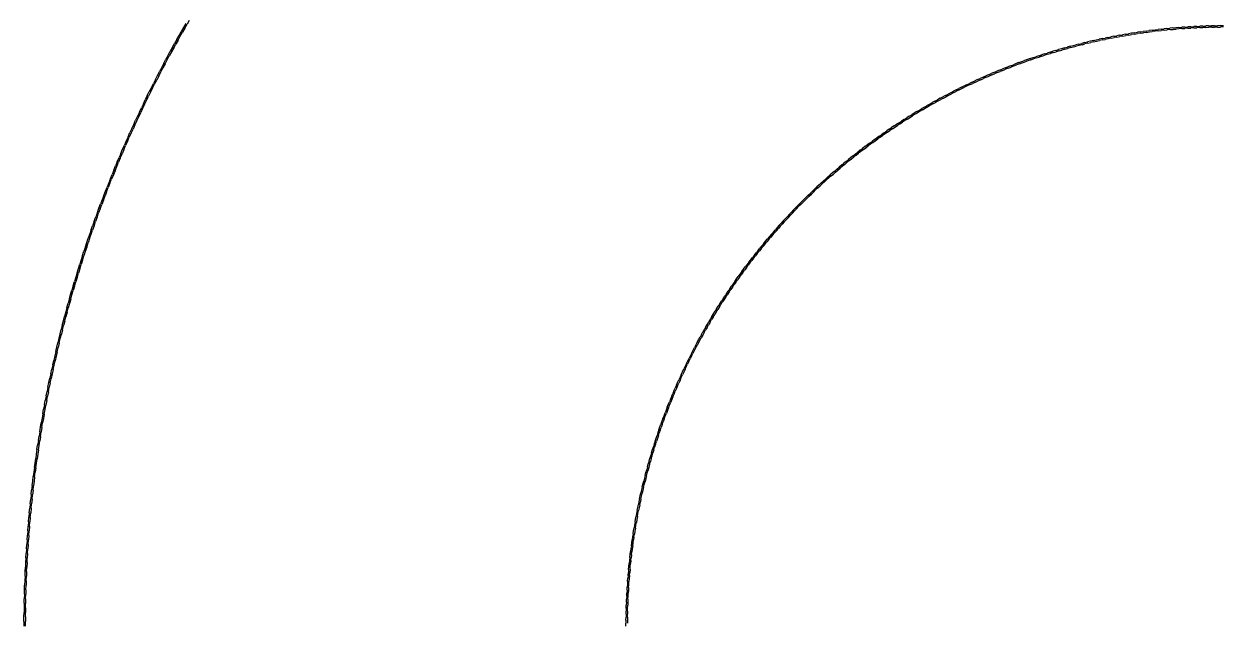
# Model space of a CAD drawing. Header units: metres. Extents: x 0.1 to 41.9, y 0.9 to 39.
# Drawn here: x 2.025 to 2.723, y 8.046 to 8.395 of the extents above; entities that cross this region are included whole.
import ezdxf

# ---------------------------------------------------------------- set-up
doc = ezdxf.new("R2010")
doc.units = ezdxf.units.M
doc.layers.add('BSA_MATERIAL_SECTION', color=7, linetype='Continuous')

msp = doc.modelspace()

# ---------------------------------------------------------------- linework, layer by layer
at = {"layer": 'BSA_MATERIAL_SECTION'}
for p, q in [((2.11801, 8.39278), (2.1167, 8.39048)), ((2.1187, 8.39238), (2.1174, 8.39008)), ((2.11934, 8.39507), (2.11801, 8.39278)), ((2.1187, 8.39238), (2.12003, 8.39467)), ((2.12135, 8.39695), (2.12003, 8.39467)), ((2.6876, 8.39182), (2.68933, 8.392)), ((2.69106, 8.39218), (2.68933, 8.392)), ((2.69106, 8.39218), (2.69279, 8.39234)), ((2.69453, 8.39251), (2.69279, 8.39234)), ((2.69453, 8.39251), (2.69626, 8.39265)), ((2.6946, 8.39171), (2.69633, 8.39186)), ((2.69799, 8.3928), (2.69626, 8.39265)), ((2.69806, 8.392), (2.69633, 8.39186)), ((2.69799, 8.3928), (2.69973, 8.39293)), ((2.69979, 8.39213), (2.69806, 8.392)), ((2.70146, 8.39306), (2.69973, 8.39293)), ((2.69979, 8.39213), (2.70152, 8.39226)), ((2.70146, 8.39306), (2.7032, 8.39317)), ((2.70325, 8.39237), (2.70152, 8.39226)), ((2.70493, 8.39328), (2.7032, 8.39317)), ((2.70325, 8.39237), (2.70498, 8.39249)), ((2.70493, 8.39328), (2.70667, 8.39338)), ((2.70672, 8.39258), (2.70498, 8.39249)), ((2.70841, 8.39347), (2.70667, 8.39338)), ((2.70672, 8.39258), (2.70845, 8.39268)), ((2.70841, 8.39347), (2.71015, 8.39355)), ((2.71018, 8.39275), (2.70845, 8.39268)), ((2.71189, 8.39363), (2.71015, 8.39355)), ((2.71018, 8.39275), (2.71192, 8.39283)), ((2.71189, 8.39363), (2.71362, 8.39369)), ((2.71365, 8.39289), (2.71192, 8.39283)), ((2.71536, 8.39375), (2.71362, 8.39369)), ((2.71365, 8.39289), (2.71539, 8.39295)), ((2.71536, 8.39375), (2.7171, 8.39379)), ((2.71712, 8.39299), (2.71539, 8.39295)), ((2.71884, 8.39384), (2.7171, 8.39379)), ((2.71712, 8.39299), (2.71886, 8.39304)), ((2.71884, 8.39384), (2.72058, 8.39386)), ((2.72059, 8.39306), (2.71886, 8.39304)), ((2.72232, 8.39389), (2.72058, 8.39386)), ((2.72059, 8.39306), (2.72233, 8.39309)), ((2.72232, 8.39389), (2.72406, 8.3939)), ((2.72406, 8.3931), (2.72233, 8.39309)), ((2.1141, 8.38587), (2.11281, 8.38356)), ((2.1148, 8.38548), (2.11351, 8.38317)), ((2.1141, 8.38587), (2.11539, 8.38818)), ((2.1148, 8.38548), (2.11609, 8.38778)), ((2.11539, 8.38818), (2.1167, 8.39048)), ((2.11609, 8.38778), (2.1174, 8.39008)), ((2.64816, 8.38518), (2.64646, 8.3848)), ((2.64816, 8.38518), (2.64986, 8.38557)), ((2.64986, 8.38557), (2.65156, 8.38594)), ((2.65003, 8.38479), (2.65173, 8.38516)), ((2.65326, 8.38631), (2.65156, 8.38594)), ((2.65342, 8.38552), (2.65173, 8.38516)), ((2.65326, 8.38631), (2.65496, 8.38666)), ((2.65342, 8.38552), (2.65512, 8.38587)), ((2.65667, 8.38701), (2.65496, 8.38666)), ((2.65682, 8.38623), (2.65512, 8.38587)), ((2.65667, 8.38701), (2.65837, 8.38735)), ((2.65853, 8.38656), (2.65682, 8.38623)), ((2.66008, 8.38768), (2.65837, 8.38735)), ((2.65853, 8.38656), (2.66023, 8.3869)), ((2.66008, 8.38768), (2.66179, 8.388)), ((2.66194, 8.38721), (2.66023, 8.3869)), ((2.6635, 8.38832), (2.66179, 8.388)), ((2.66194, 8.38721), (2.66364, 8.38753)), ((2.6635, 8.38832), (2.66521, 8.38862)), ((2.66535, 8.38783), (2.66364, 8.38753)), ((2.66693, 8.38892), (2.66521, 8.38862)), ((2.66535, 8.38783), (2.66706, 8.38813)), ((2.66693, 8.38892), (2.66864, 8.3892)), ((2.66877, 8.38841), (2.66706, 8.38813)), ((2.67036, 8.38949), (2.66864, 8.3892)), ((2.66877, 8.38841), (2.67049, 8.3887)), ((2.67208, 8.38975), (2.67036, 8.38949)), ((2.6722, 8.38896), (2.67049, 8.3887)), ((2.67208, 8.38975), (2.6738, 8.39002)), ((2.6722, 8.38896), (2.67392, 8.38923)), ((2.67552, 8.39027), (2.6738, 8.39002)), ((2.67564, 8.38948), (2.67392, 8.38923)), ((2.67552, 8.39027), (2.67724, 8.39052)), ((2.67564, 8.38948), (2.67735, 8.38973)), ((2.67897, 8.39075), (2.67724, 8.39052)), ((2.67907, 8.38996), (2.67735, 8.38973)), ((2.67897, 8.39075), (2.68069, 8.39099)), ((2.67907, 8.38996), (2.68079, 8.39019)), ((2.68242, 8.3912), (2.68069, 8.39099)), ((2.68079, 8.39019), (2.68252, 8.39041)), ((2.68242, 8.3912), (2.68414, 8.39142)), ((2.68424, 8.39062), (2.68252, 8.39041)), ((2.68414, 8.39142), (2.68587, 8.39162)), ((2.68596, 8.39082), (2.68424, 8.39062)), ((2.6876, 8.39182), (2.68587, 8.39162)), ((2.68596, 8.39082), (2.68769, 8.39102)), ((2.68941, 8.3912), (2.68769, 8.39102)), ((2.68941, 8.3912), (2.69114, 8.39138)), ((2.69287, 8.39155), (2.69114, 8.39138)), ((2.69287, 8.39155), (2.6946, 8.39171)), ((2.10901, 8.37659), (2.11026, 8.37892)), ((2.11096, 8.37854), (2.10971, 8.37621)), ((2.11154, 8.38124), (2.11026, 8.37892)), ((2.11224, 8.38085), (2.11096, 8.37854)), ((2.11154, 8.38124), (2.11281, 8.38356)), ((2.11224, 8.38085), (2.11351, 8.38317)), ((2.61963, 8.37742), (2.62129, 8.37793)), ((2.62295, 8.37845), (2.62129, 8.37793)), ((2.62295, 8.37845), (2.62462, 8.37896)), ((2.62485, 8.37819), (2.62319, 8.37769)), ((2.62628, 8.37946), (2.62462, 8.37896)), ((2.62485, 8.37819), (2.62651, 8.37869)), ((2.62628, 8.37946), (2.62795, 8.37995)), ((2.62818, 8.37918), (2.62651, 8.37869)), ((2.62962, 8.38043), (2.62795, 8.37995)), ((2.62818, 8.37918), (2.62984, 8.37966)), ((2.6313, 8.3809), (2.62962, 8.38043)), ((2.63152, 8.38013), (2.62984, 8.37966)), ((2.6313, 8.3809), (2.63297, 8.38137)), ((2.63152, 8.38013), (2.63319, 8.3806)), ((2.63465, 8.38183), (2.63297, 8.38137)), ((2.63486, 8.38105), (2.63319, 8.3806)), ((2.63465, 8.38183), (2.63633, 8.38228)), ((2.63486, 8.38105), (2.63654, 8.38151)), ((2.63633, 8.38228), (2.63802, 8.38272)), ((2.63654, 8.38151), (2.63822, 8.38194)), ((2.6397, 8.38315), (2.63802, 8.38272)), ((2.6399, 8.38238), (2.63822, 8.38194)), ((2.6397, 8.38315), (2.64139, 8.38357)), ((2.64158, 8.38279), (2.6399, 8.38238)), ((2.64308, 8.38399), (2.64139, 8.38357)), ((2.64158, 8.38279), (2.64327, 8.38321)), ((2.64308, 8.38399), (2.64477, 8.38439)), ((2.64496, 8.38362), (2.64327, 8.38321)), ((2.64646, 8.3848), (2.64477, 8.38439)), ((2.64496, 8.38362), (2.64665, 8.38402)), ((2.64834, 8.3844), (2.64665, 8.38402)), ((2.64834, 8.3844), (2.65003, 8.38479)), ((2.10651, 8.37192), (2.10527, 8.36958)), ((2.10722, 8.37155), (2.10598, 8.36921)), ((2.10651, 8.37192), (2.10775, 8.37426)), ((2.10722, 8.37155), (2.10846, 8.37388)), ((2.10901, 8.37659), (2.10775, 8.37426)), ((2.10846, 8.37388), (2.10971, 8.37621)), ((2.59994, 8.37049), (2.60156, 8.37111)), ((2.60319, 8.37173), (2.60156, 8.37111)), ((2.60185, 8.37036), (2.60347, 8.37098)), ((2.60482, 8.37233), (2.60319, 8.37173)), ((2.6051, 8.37158), (2.60347, 8.37098)), ((2.60482, 8.37233), (2.60646, 8.37293)), ((2.6051, 8.37158), (2.60673, 8.37218)), ((2.60646, 8.37293), (2.60809, 8.37352)), ((2.60673, 8.37218), (2.60836, 8.37276)), ((2.60973, 8.3741), (2.60809, 8.37352)), ((2.61, 8.37335), (2.60836, 8.37276)), ((2.61138, 8.37467), (2.60973, 8.3741)), ((2.61164, 8.37391), (2.61, 8.37335)), ((2.61138, 8.37467), (2.61302, 8.37524)), ((2.61164, 8.37391), (2.61328, 8.37448)), ((2.61302, 8.37524), (2.61467, 8.37579)), ((2.61493, 8.37503), (2.61328, 8.37448)), ((2.61632, 8.37634), (2.61467, 8.37579)), ((2.61493, 8.37503), (2.61657, 8.37558)), ((2.61632, 8.37634), (2.61798, 8.37688)), ((2.61822, 8.37612), (2.61657, 8.37558)), ((2.61963, 8.37742), (2.61798, 8.37688)), ((2.61822, 8.37612), (2.61987, 8.37665)), ((2.62153, 8.37717), (2.61987, 8.37665)), ((2.62153, 8.37717), (2.62319, 8.37769)), ((2.10163, 8.36253), (2.10283, 8.36489)), ((2.10354, 8.36452), (2.10234, 8.36217)), ((2.10283, 8.36489), (2.10405, 8.36724)), ((2.10354, 8.36452), (2.10476, 8.36687)), ((2.10527, 8.36958), (2.10405, 8.36724)), ((2.10598, 8.36921), (2.10476, 8.36687)), ((2.58387, 8.36384), (2.58546, 8.36453)), ((2.58705, 8.36523), (2.58546, 8.36453)), ((2.58578, 8.3638), (2.58737, 8.3645)), ((2.58705, 8.36523), (2.58865, 8.36591)), ((2.58897, 8.36518), (2.58737, 8.3645)), ((2.59026, 8.36659), (2.58865, 8.36591)), ((2.58897, 8.36518), (2.59056, 8.36586)), ((2.59026, 8.36659), (2.59186, 8.36726)), ((2.59217, 8.36652), (2.59056, 8.36586)), ((2.59347, 8.36793), (2.59186, 8.36726)), ((2.59217, 8.36652), (2.59377, 8.36719)), ((2.59347, 8.36793), (2.59508, 8.36858)), ((2.59538, 8.36783), (2.59377, 8.36719)), ((2.5967, 8.36923), (2.59508, 8.36858)), ((2.59538, 8.36783), (2.59699, 8.36848)), ((2.5967, 8.36923), (2.59832, 8.36986)), ((2.59861, 8.36911), (2.59699, 8.36848)), ((2.59994, 8.37049), (2.59832, 8.36986)), ((2.59861, 8.36911), (2.60023, 8.36975)), ((2.60185, 8.37036), (2.60023, 8.36975)), ((2.09924, 8.35781), (2.09805, 8.35544)), ((2.09995, 8.35745), (2.09877, 8.35509)), ((2.09924, 8.35781), (2.10042, 8.36018)), ((2.09995, 8.35745), (2.10114, 8.35981)), ((2.10163, 8.36253), (2.10042, 8.36018)), ((2.10114, 8.35981), (2.10234, 8.36217)), ((2.56814, 8.35639), (2.5697, 8.35716)), ((2.57126, 8.35794), (2.5697, 8.35716)), ((2.57006, 8.35645), (2.57161, 8.35722)), ((2.57126, 8.35794), (2.57282, 8.3587)), ((2.57161, 8.35722), (2.57317, 8.35798)), ((2.57439, 8.35946), (2.57282, 8.3587)), ((2.57473, 8.35874), (2.57317, 8.35798)), ((2.57439, 8.35946), (2.57596, 8.36021)), ((2.5763, 8.35948), (2.57473, 8.35874)), ((2.57753, 8.36095), (2.57596, 8.36021)), ((2.5763, 8.35948), (2.57787, 8.36023)), ((2.57753, 8.36095), (2.57911, 8.36168)), ((2.57945, 8.36095), (2.57787, 8.36023)), ((2.58069, 8.36241), (2.57911, 8.36168)), ((2.57945, 8.36095), (2.58102, 8.36168)), ((2.58069, 8.36241), (2.58228, 8.36312)), ((2.58261, 8.36239), (2.58102, 8.36168)), ((2.58387, 8.36384), (2.58228, 8.36312)), ((2.58261, 8.36239), (2.58419, 8.3631)), ((2.58578, 8.3638), (2.58419, 8.3631)), ((2.09457, 8.34831), (2.09572, 8.35069)), ((2.09529, 8.34796), (2.09644, 8.35034)), ((2.09689, 8.35307), (2.09572, 8.35069)), ((2.09644, 8.35034), (2.0976, 8.35272)), ((2.09689, 8.35307), (2.09805, 8.35544)), ((2.09877, 8.35509), (2.0976, 8.35272)), ((2.55585, 8.34987), (2.55737, 8.35071)), ((2.55776, 8.35001), (2.55623, 8.34917)), ((2.5589, 8.35155), (2.55737, 8.35071)), ((2.55776, 8.35001), (2.55928, 8.35084)), ((2.5589, 8.35155), (2.56043, 8.35237)), ((2.56081, 8.35166), (2.55928, 8.35084)), ((2.56196, 8.35319), (2.56043, 8.35237)), ((2.56081, 8.35166), (2.56234, 8.35248)), ((2.56196, 8.35319), (2.5635, 8.354)), ((2.56388, 8.35329), (2.56234, 8.35248)), ((2.56505, 8.35481), (2.5635, 8.354)), ((2.56388, 8.35329), (2.56541, 8.35409)), ((2.56505, 8.35481), (2.5666, 8.3556)), ((2.56696, 8.35488), (2.56541, 8.35409)), ((2.56814, 8.35639), (2.5666, 8.3556)), ((2.56696, 8.35488), (2.56851, 8.35567)), ((2.57006, 8.35645), (2.56851, 8.35567)), ((2.09229, 8.34353), (2.09116, 8.34114)), ((2.09188, 8.3408), (2.09301, 8.34319)), ((2.09229, 8.34353), (2.09342, 8.34593)), ((2.09414, 8.34558), (2.09301, 8.34319)), ((2.09457, 8.34831), (2.09342, 8.34593)), ((2.09529, 8.34796), (2.09414, 8.34558)), ((2.54531, 8.34377), (2.54382, 8.34287)), ((2.54423, 8.34219), (2.54572, 8.34309)), ((2.54531, 8.34377), (2.5468, 8.34467)), ((2.54721, 8.34398), (2.54572, 8.34309)), ((2.5468, 8.34467), (2.5483, 8.34555)), ((2.5487, 8.34486), (2.54721, 8.34398)), ((2.5498, 8.34643), (2.5483, 8.34555)), ((2.5487, 8.34486), (2.5502, 8.34574)), ((2.5498, 8.34643), (2.5513, 8.3473)), ((2.5502, 8.34574), (2.5517, 8.34661)), ((2.55281, 8.34817), (2.5513, 8.3473)), ((2.55321, 8.34747), (2.5517, 8.34661)), ((2.55281, 8.34817), (2.55433, 8.34902)), ((2.55472, 8.34832), (2.55321, 8.34747)), ((2.55585, 8.34987), (2.55433, 8.34902)), ((2.55472, 8.34832), (2.55623, 8.34917)), ((2.08784, 8.33393), (2.08893, 8.33634)), ((2.08966, 8.33601), (2.08856, 8.3336)), ((2.08893, 8.33634), (2.09004, 8.33874)), ((2.09077, 8.33841), (2.08966, 8.33601)), ((2.09116, 8.34114), (2.09004, 8.33874)), ((2.09077, 8.33841), (2.09188, 8.3408)), ((2.53207, 8.3354), (2.53353, 8.33636)), ((2.53498, 8.33731), (2.53353, 8.33636)), ((2.53542, 8.33664), (2.53397, 8.33569)), ((2.53498, 8.33731), (2.53645, 8.33826)), ((2.53542, 8.33664), (2.53688, 8.33758)), ((2.53791, 8.3392), (2.53645, 8.33826)), ((2.53834, 8.33852), (2.53688, 8.33758)), ((2.53791, 8.3392), (2.53938, 8.34012)), ((2.53981, 8.33945), (2.53834, 8.33852)), ((2.54085, 8.34105), (2.53938, 8.34012)), ((2.53981, 8.33945), (2.54128, 8.34037)), ((2.54085, 8.34105), (2.54233, 8.34196)), ((2.54128, 8.34037), (2.54275, 8.34128)), ((2.54382, 8.34287), (2.54233, 8.34196)), ((2.54423, 8.34219), (2.54275, 8.34128)), ((2.08566, 8.32911), (2.08459, 8.32669)), ((2.08566, 8.32911), (2.08674, 8.33152)), ((2.08747, 8.3312), (2.08639, 8.32878)), ((2.08784, 8.33393), (2.08674, 8.33152)), ((2.08747, 8.3312), (2.08856, 8.3336)), ((2.52347, 8.3295), (2.52205, 8.32848)), ((2.52347, 8.3295), (2.52489, 8.3305)), ((2.52393, 8.32884), (2.52535, 8.32984)), ((2.52632, 8.33149), (2.52489, 8.3305)), ((2.52677, 8.33084), (2.52535, 8.32984)), ((2.52632, 8.33149), (2.52775, 8.33248)), ((2.5282, 8.33182), (2.52677, 8.33084)), ((2.52919, 8.33346), (2.52775, 8.33248)), ((2.5282, 8.33182), (2.52964, 8.3328)), ((2.52919, 8.33346), (2.53063, 8.33443)), ((2.53108, 8.33377), (2.52964, 8.3328)), ((2.53207, 8.3354), (2.53063, 8.33443)), ((2.53108, 8.33377), (2.53252, 8.33474)), ((2.53252, 8.33474), (2.53397, 8.33569)), ((2.08247, 8.32184), (2.08353, 8.32426)), ((2.0832, 8.32152), (2.08426, 8.32394)), ((2.08459, 8.32669), (2.08353, 8.32426)), ((2.08532, 8.32637), (2.08426, 8.32394)), ((2.08532, 8.32637), (2.08639, 8.32878)), ((2.51227, 8.32123), (2.51366, 8.32228)), ((2.51504, 8.32334), (2.51366, 8.32228)), ((2.51414, 8.32164), (2.51552, 8.3227)), ((2.51504, 8.32334), (2.51644, 8.32438)), ((2.51552, 8.3227), (2.51691, 8.32374)), ((2.51783, 8.32542), (2.51644, 8.32438)), ((2.51831, 8.32477), (2.51691, 8.32374)), ((2.51783, 8.32542), (2.51923, 8.32644)), ((2.51971, 8.3258), (2.51831, 8.32477)), ((2.52064, 8.32747), (2.51923, 8.32644)), ((2.51971, 8.3258), (2.52111, 8.32682)), ((2.52064, 8.32747), (2.52205, 8.32848)), ((2.52111, 8.32682), (2.52252, 8.32783)), ((2.52393, 8.32884), (2.52252, 8.32783)), ((2.07937, 8.31453), (2.08039, 8.31697)), ((2.08113, 8.31666), (2.08011, 8.31422)), ((2.08143, 8.31941), (2.08039, 8.31697)), ((2.08113, 8.31666), (2.08216, 8.31909)), ((2.08143, 8.31941), (2.08247, 8.32184)), ((2.0832, 8.32152), (2.08216, 8.31909)), ((2.5041, 8.31474), (2.50545, 8.31583)), ((2.50595, 8.31521), (2.50461, 8.31412)), ((2.5068, 8.31693), (2.50545, 8.31583)), ((2.50595, 8.31521), (2.5073, 8.3163)), ((2.50816, 8.31801), (2.5068, 8.31693)), ((2.5073, 8.3163), (2.50866, 8.31738)), ((2.50816, 8.31801), (2.50953, 8.31909)), ((2.51002, 8.31846), (2.50866, 8.31738)), ((2.50953, 8.31909), (2.5109, 8.32016)), ((2.51002, 8.31846), (2.51139, 8.31953)), ((2.51227, 8.32123), (2.5109, 8.32016)), ((2.51276, 8.32059), (2.51139, 8.31953)), ((2.51414, 8.32164), (2.51276, 8.32059)), ((2.07734, 8.30964), (2.07634, 8.30719)), ((2.07808, 8.30934), (2.07708, 8.30689)), ((2.07734, 8.30964), (2.07835, 8.31209)), ((2.07808, 8.30934), (2.07908, 8.31178)), ((2.07937, 8.31453), (2.07835, 8.31209)), ((2.07908, 8.31178), (2.08011, 8.31422)), ((2.49744, 8.30914), (2.49612, 8.308)), ((2.49796, 8.30853), (2.49665, 8.3074)), ((2.49744, 8.30914), (2.49876, 8.31027)), ((2.49796, 8.30853), (2.49928, 8.30967)), ((2.49876, 8.31027), (2.50009, 8.3114)), ((2.49928, 8.30967), (2.5006, 8.31078)), ((2.50142, 8.31252), (2.50009, 8.3114)), ((2.50193, 8.3119), (2.5006, 8.31078)), ((2.50142, 8.31252), (2.50276, 8.31363)), ((2.50327, 8.31301), (2.50193, 8.3119)), ((2.5041, 8.31474), (2.50276, 8.31363)), ((2.50327, 8.31301), (2.50461, 8.31412)), ((2.07437, 8.30228), (2.0734, 8.29982)), ((2.07511, 8.30199), (2.07415, 8.29953)), ((2.07535, 8.30474), (2.07437, 8.30228)), ((2.07511, 8.30199), (2.0761, 8.30444)), ((2.07535, 8.30474), (2.07634, 8.30719)), ((2.07708, 8.30689), (2.0761, 8.30444)), ((2.48963, 8.30221), (2.48835, 8.30104)), ((2.48889, 8.30045), (2.49017, 8.30162)), ((2.48963, 8.30221), (2.49092, 8.30339)), ((2.49145, 8.30279), (2.49017, 8.30162)), ((2.49092, 8.30339), (2.49221, 8.30455)), ((2.49145, 8.30279), (2.49275, 8.30395)), ((2.49351, 8.30571), (2.49221, 8.30455)), ((2.49404, 8.30511), (2.49275, 8.30395)), ((2.49351, 8.30571), (2.49481, 8.30686)), ((2.49534, 8.30625), (2.49404, 8.30511)), ((2.49612, 8.308), (2.49481, 8.30686)), ((2.49534, 8.30625), (2.49665, 8.3074)), ((2.07149, 8.29488), (2.07054, 8.29241)), ((2.07129, 8.29213), (2.07224, 8.2946)), ((2.07149, 8.29488), (2.07244, 8.29735)), ((2.07318, 8.29707), (2.07224, 8.2946)), ((2.07244, 8.29735), (2.0734, 8.29982)), ((2.07318, 8.29707), (2.07415, 8.29953)), ((2.48203, 8.29505), (2.48079, 8.29384)), ((2.48259, 8.29448), (2.48135, 8.29327)), ((2.48203, 8.29505), (2.48328, 8.29627)), ((2.48259, 8.29448), (2.48384, 8.29569)), ((2.48328, 8.29627), (2.48454, 8.29746)), ((2.48509, 8.29689), (2.48384, 8.29569)), ((2.4858, 8.29866), (2.48454, 8.29746)), ((2.48509, 8.29689), (2.48635, 8.29808)), ((2.4858, 8.29866), (2.48708, 8.29985)), ((2.48762, 8.29927), (2.48635, 8.29808)), ((2.48835, 8.30104), (2.48708, 8.29985)), ((2.48762, 8.29927), (2.48889, 8.30045)), ((2.06777, 8.28497), (2.06868, 8.28746)), ((2.06943, 8.28718), (2.06852, 8.2847)), ((2.06868, 8.28746), (2.06961, 8.28994)), ((2.06943, 8.28718), (2.07036, 8.28965)), ((2.07054, 8.29241), (2.06961, 8.28994)), ((2.07129, 8.29213), (2.07036, 8.28965)), ((2.47344, 8.28642), (2.47465, 8.28767)), ((2.47586, 8.28892), (2.47465, 8.28767)), ((2.47523, 8.28712), (2.47644, 8.28836)), ((2.47709, 8.29016), (2.47586, 8.28892)), ((2.47766, 8.28959), (2.47644, 8.28836)), ((2.47709, 8.29016), (2.47831, 8.29139)), ((2.47766, 8.28959), (2.47888, 8.29083)), ((2.47831, 8.29139), (2.47955, 8.29262)), ((2.48011, 8.29205), (2.47888, 8.29083)), ((2.48079, 8.29384), (2.47955, 8.29262)), ((2.48011, 8.29205), (2.48135, 8.29327)), ((2.06597, 8.28), (2.06686, 8.28249)), ((2.06761, 8.28222), (2.06672, 8.27973)), ((2.06777, 8.28497), (2.06686, 8.28249)), ((2.06761, 8.28222), (2.06852, 8.2847)), ((2.4675, 8.28007), (2.46867, 8.28136)), ((2.46809, 8.27953), (2.46926, 8.28082)), ((2.46867, 8.28136), (2.46986, 8.28263)), ((2.47044, 8.28209), (2.46926, 8.28082)), ((2.47104, 8.2839), (2.46986, 8.28263)), ((2.47044, 8.28209), (2.47162, 8.28335)), ((2.47104, 8.2839), (2.47224, 8.28516)), ((2.47282, 8.28461), (2.47162, 8.28335)), ((2.47344, 8.28642), (2.47224, 8.28516)), ((2.47282, 8.28461), (2.47402, 8.28587)), ((2.47523, 8.28712), (2.47402, 8.28587)), ((2.06421, 8.27501), (2.06333, 8.27251)), ((2.06409, 8.27225), (2.06496, 8.27474)), ((2.06421, 8.27501), (2.06508, 8.27751)), ((2.06583, 8.27724), (2.06496, 8.27474)), ((2.06597, 8.28), (2.06508, 8.27751)), ((2.06583, 8.27724), (2.06672, 8.27973)), ((2.46057, 8.27227), (2.4617, 8.27359)), ((2.4617, 8.27359), (2.46285, 8.27489)), ((2.46345, 8.27436), (2.46231, 8.27306)), ((2.464, 8.2762), (2.46285, 8.27489)), ((2.46345, 8.27436), (2.4646, 8.27567)), ((2.46516, 8.2775), (2.464, 8.2762)), ((2.46576, 8.27696), (2.4646, 8.27567)), ((2.46516, 8.2775), (2.46632, 8.27879)), ((2.46576, 8.27696), (2.46691, 8.27825)), ((2.4675, 8.28007), (2.46632, 8.27879)), ((2.46809, 8.27953), (2.46691, 8.27825)), ((2.06079, 8.26499), (2.06163, 8.2675)), ((2.06155, 8.26474), (2.06238, 8.26724)), ((2.06163, 8.2675), (2.06248, 8.27)), ((2.06324, 8.26975), (2.06238, 8.26724)), ((2.06333, 8.27251), (2.06248, 8.27)), ((2.06324, 8.26975), (2.06409, 8.27225)), ((2.45608, 8.26695), (2.45497, 8.26561)), ((2.4567, 8.26644), (2.45559, 8.2651)), ((2.45608, 8.26695), (2.45719, 8.26829)), ((2.4567, 8.26644), (2.4578, 8.26778)), ((2.45719, 8.26829), (2.45831, 8.26962)), ((2.45892, 8.2691), (2.4578, 8.26778)), ((2.45943, 8.27095), (2.45831, 8.26962)), ((2.45892, 8.2691), (2.46004, 8.27043)), ((2.46057, 8.27227), (2.45943, 8.27095)), ((2.46117, 8.27174), (2.46004, 8.27043)), ((2.46117, 8.27174), (2.46231, 8.27306)), ((2.05914, 8.25996), (2.05833, 8.25744)), ((2.05909, 8.2572), (2.0599, 8.25971)), ((2.05914, 8.25996), (2.05996, 8.26248)), ((2.06072, 8.26223), (2.0599, 8.25971)), ((2.06079, 8.26499), (2.05996, 8.26248)), ((2.06155, 8.26474), (2.06072, 8.26223)), ((2.45062, 8.26018), (2.44955, 8.25881)), ((2.45018, 8.25831), (2.45125, 8.25968)), ((2.45062, 8.26018), (2.4517, 8.26154)), ((2.45232, 8.26104), (2.45125, 8.25968)), ((2.45278, 8.2629), (2.4517, 8.26154)), ((2.45232, 8.26104), (2.4534, 8.2624)), ((2.45278, 8.2629), (2.45388, 8.26426)), ((2.4545, 8.26375), (2.4534, 8.2624)), ((2.45497, 8.26561), (2.45388, 8.26426)), ((2.4545, 8.26375), (2.45559, 8.2651)), ((2.05595, 8.24987), (2.05673, 8.2524)), ((2.05673, 8.2524), (2.05753, 8.25492)), ((2.0575, 8.25216), (2.05829, 8.25468)), ((2.05833, 8.25744), (2.05753, 8.25492)), ((2.05909, 8.2572), (2.05829, 8.25468)), ((2.44429, 8.25188), (2.44533, 8.25327)), ((2.44597, 8.25279), (2.44493, 8.2514)), ((2.44637, 8.25467), (2.44533, 8.25327)), ((2.44597, 8.25279), (2.44701, 8.25418)), ((2.44743, 8.25605), (2.44637, 8.25467)), ((2.44806, 8.25556), (2.44701, 8.25418)), ((2.44743, 8.25605), (2.44848, 8.25743)), ((2.44806, 8.25556), (2.44911, 8.25694)), ((2.44848, 8.25743), (2.44955, 8.25881)), ((2.45018, 8.25831), (2.44911, 8.25694)), ((2.05518, 8.24734), (2.05442, 8.2448)), ((2.05595, 8.24987), (2.05518, 8.24734)), ((2.05594, 8.24711), (2.05518, 8.24457)), ((2.05594, 8.24711), (2.05672, 8.24963)), ((2.0575, 8.25216), (2.05672, 8.24963)), ((2.43921, 8.24481), (2.44021, 8.24624)), ((2.43987, 8.24435), (2.44086, 8.24578)), ((2.44021, 8.24624), (2.44122, 8.24765)), ((2.44187, 8.24719), (2.44086, 8.24578)), ((2.44224, 8.24907), (2.44122, 8.24765)), ((2.44187, 8.24719), (2.44288, 8.2486)), ((2.44326, 8.25047), (2.44224, 8.24907)), ((2.44391, 8.25), (2.44288, 8.2486)), ((2.44326, 8.25047), (2.44429, 8.25188)), ((2.44391, 8.25), (2.44493, 8.2514)), ((2.05218, 8.23719), (2.05292, 8.23973)), ((2.05366, 8.24227), (2.05292, 8.23973)), ((2.05295, 8.23697), (2.05369, 8.2395)), ((2.05366, 8.24227), (2.05442, 8.2448)), ((2.05443, 8.24204), (2.05369, 8.2395)), ((2.05443, 8.24204), (2.05518, 8.24457)), ((2.4343, 8.23763), (2.43527, 8.23908)), ((2.43594, 8.23863), (2.43497, 8.23719)), ((2.43624, 8.24052), (2.43527, 8.23908)), ((2.43594, 8.23863), (2.43691, 8.24007)), ((2.43624, 8.24052), (2.43723, 8.24195)), ((2.43789, 8.2415), (2.43691, 8.24007)), ((2.43821, 8.24339), (2.43723, 8.24195)), ((2.43789, 8.2415), (2.43887, 8.24293)), ((2.43921, 8.24481), (2.43821, 8.24339)), ((2.43987, 8.24435), (2.43887, 8.24293)), ((2.05004, 8.22954), (2.05074, 8.23209)), ((2.05146, 8.23464), (2.05074, 8.23209)), ((2.05151, 8.23188), (2.05081, 8.22933)), ((2.05146, 8.23464), (2.05218, 8.23719)), ((2.05223, 8.23442), (2.05151, 8.23188)), ((2.05223, 8.23442), (2.05295, 8.23697)), ((2.43051, 8.2318), (2.42958, 8.23033)), ((2.43026, 8.2299), (2.43118, 8.23137)), ((2.43051, 8.2318), (2.43145, 8.23326)), ((2.43118, 8.23137), (2.43212, 8.23283)), ((2.43239, 8.23472), (2.43145, 8.23326)), ((2.43306, 8.23429), (2.43212, 8.23283)), ((2.43239, 8.23472), (2.43335, 8.23618)), ((2.43402, 8.23574), (2.43306, 8.23429)), ((2.4343, 8.23763), (2.43335, 8.23618)), ((2.43402, 8.23574), (2.43497, 8.23719)), ((2.04797, 8.22188), (2.04866, 8.22443)), ((2.04934, 8.22699), (2.04866, 8.22443)), ((2.05004, 8.22954), (2.04934, 8.22699)), ((2.05011, 8.22678), (2.04943, 8.22423)), ((2.05011, 8.22678), (2.05081, 8.22933)), ((2.42593, 8.2244), (2.42504, 8.22291)), ((2.42593, 8.2244), (2.42683, 8.22589)), ((2.42662, 8.22399), (2.42752, 8.22547)), ((2.42683, 8.22589), (2.42774, 8.22737)), ((2.42843, 8.22695), (2.42752, 8.22547)), ((2.42866, 8.22885), (2.42774, 8.22737)), ((2.42843, 8.22695), (2.42934, 8.22843)), ((2.42866, 8.22885), (2.42958, 8.23033)), ((2.43026, 8.2299), (2.42934, 8.22843)), ((2.04731, 8.21931), (2.04665, 8.21675)), ((2.04731, 8.21931), (2.04797, 8.22188)), ((2.04743, 8.21656), (2.04809, 8.21911)), ((2.04875, 8.22167), (2.04809, 8.21911)), ((2.04875, 8.22167), (2.04943, 8.22423)), ((2.42241, 8.2184), (2.42154, 8.21689)), ((2.4231, 8.218), (2.42223, 8.2165)), ((2.42241, 8.2184), (2.42327, 8.21991)), ((2.4231, 8.218), (2.42396, 8.21951)), ((2.42327, 8.21991), (2.42416, 8.22141)), ((2.42484, 8.221), (2.42396, 8.21951)), ((2.42504, 8.22291), (2.42416, 8.22141)), ((2.42484, 8.221), (2.42572, 8.2225)), ((2.42662, 8.22399), (2.42572, 8.2225)), ((2.04536, 8.21162), (2.04474, 8.20905)), ((2.04601, 8.21419), (2.04536, 8.21162)), ((2.04552, 8.20886), (2.04614, 8.21143)), ((2.04601, 8.21419), (2.04665, 8.21675)), ((2.04614, 8.21143), (2.04678, 8.21399)), ((2.04743, 8.21656), (2.04678, 8.21399)), ((2.41734, 8.20928), (2.41816, 8.21081)), ((2.41804, 8.2089), (2.41886, 8.21043)), ((2.41816, 8.21081), (2.419, 8.21234)), ((2.41886, 8.21043), (2.4197, 8.21195)), ((2.41983, 8.21386), (2.419, 8.21234)), ((2.42053, 8.21347), (2.4197, 8.21195)), ((2.41983, 8.21386), (2.42069, 8.21538)), ((2.42138, 8.21498), (2.42053, 8.21347)), ((2.42154, 8.21689), (2.42069, 8.21538)), ((2.42138, 8.21498), (2.42223, 8.2165)), ((2.04351, 8.2039), (2.04291, 8.20132)), ((2.04351, 8.2039), (2.04412, 8.20648)), ((2.04429, 8.20372), (2.04369, 8.20114)), ((2.04412, 8.20648), (2.04474, 8.20905)), ((2.04429, 8.20372), (2.0449, 8.20629)), ((2.04552, 8.20886), (2.0449, 8.20629)), ((2.41411, 8.20311), (2.4149, 8.20466)), ((2.41561, 8.20429), (2.41482, 8.20275)), ((2.4149, 8.20466), (2.41571, 8.2062)), ((2.41642, 8.20583), (2.41561, 8.20429)), ((2.41651, 8.20774), (2.41571, 8.2062)), ((2.41642, 8.20583), (2.41722, 8.20737)), ((2.41734, 8.20928), (2.41651, 8.20774)), ((2.41804, 8.2089), (2.41722, 8.20737)), ((2.04174, 8.19616), (2.04232, 8.19874)), ((2.04291, 8.20132), (2.04232, 8.19874)), ((2.04252, 8.19599), (2.0431, 8.19857)), ((2.04369, 8.20114), (2.0431, 8.19857)), ((2.41101, 8.19688), (2.41025, 8.19532)), ((2.41097, 8.19497), (2.41173, 8.19653)), ((2.41101, 8.19688), (2.41177, 8.19845)), ((2.41248, 8.19809), (2.41173, 8.19653)), ((2.41177, 8.19845), (2.41254, 8.2)), ((2.41248, 8.19809), (2.41326, 8.19965)), ((2.41332, 8.20156), (2.41254, 8.2)), ((2.41403, 8.2012), (2.41326, 8.19965)), ((2.41411, 8.20311), (2.41332, 8.20156)), ((2.41403, 8.2012), (2.41482, 8.20275)), ((2.04061, 8.19099), (2.04006, 8.1884)), ((2.04061, 8.19099), (2.04117, 8.19358)), ((2.04139, 8.19082), (2.04085, 8.18824)), ((2.04174, 8.19616), (2.04117, 8.19358)), ((2.04196, 8.19341), (2.04139, 8.19082)), ((2.04196, 8.19341), (2.04252, 8.19599)), ((2.40803, 8.19059), (2.4073, 8.18901)), ((2.40803, 8.19059), (2.40876, 8.19217)), ((2.40803, 8.18868), (2.40875, 8.19026)), ((2.40948, 8.19183), (2.40875, 8.19026)), ((2.40876, 8.19217), (2.4095, 8.19375)), ((2.41022, 8.1934), (2.40948, 8.19183)), ((2.41025, 8.19532), (2.4095, 8.19375)), ((2.41022, 8.1934), (2.41097, 8.19497)), ((2.03899, 8.18322), (2.03847, 8.18063)), ((2.03899, 8.18322), (2.03952, 8.18581)), ((2.03925, 8.18047), (2.03978, 8.18306)), ((2.03952, 8.18581), (2.04006, 8.1884)), ((2.0403, 8.18565), (2.03978, 8.18306)), ((2.0403, 8.18565), (2.04085, 8.18824)), ((2.40379, 8.18105), (2.40448, 8.18265)), ((2.40517, 8.18425), (2.40448, 8.18265)), ((2.40517, 8.18425), (2.40587, 8.18584)), ((2.40591, 8.18393), (2.40521, 8.18234)), ((2.40587, 8.18584), (2.40658, 8.18743)), ((2.40591, 8.18393), (2.4066, 8.18552)), ((2.4073, 8.18901), (2.40658, 8.18743)), ((2.40731, 8.1871), (2.4066, 8.18552)), ((2.40731, 8.1871), (2.40803, 8.18868)), ((2.03697, 8.17283), (2.03745, 8.17543)), ((2.03796, 8.17803), (2.03745, 8.17543)), ((2.03796, 8.17803), (2.03847, 8.18063)), ((2.03824, 8.17528), (2.03874, 8.17788)), ((2.03925, 8.18047), (2.03874, 8.17788)), ((2.40178, 8.17624), (2.40113, 8.17462)), ((2.40245, 8.17784), (2.40178, 8.17624)), ((2.40252, 8.17593), (2.40187, 8.17432)), ((2.40245, 8.17784), (2.40311, 8.17945)), ((2.40319, 8.17754), (2.40252, 8.17593)), ((2.40379, 8.18105), (2.40311, 8.17945)), ((2.40319, 8.17754), (2.40385, 8.17914)), ((2.40385, 8.17914), (2.40453, 8.18074)), ((2.40521, 8.18234), (2.40453, 8.18074)), ((2.03601, 8.16762), (2.03648, 8.17023)), ((2.03697, 8.17283), (2.03648, 8.17023)), ((2.0368, 8.16748), (2.03727, 8.17008)), ((2.03727, 8.17008), (2.03775, 8.17268)), ((2.03824, 8.17528), (2.03775, 8.17268)), ((2.39921, 8.16977), (2.3986, 8.16814)), ((2.39985, 8.17139), (2.39921, 8.16977)), ((2.39996, 8.16948), (2.39934, 8.16786)), ((2.39985, 8.17139), (2.40048, 8.17301)), ((2.40059, 8.1711), (2.39996, 8.16948)), ((2.40048, 8.17301), (2.40113, 8.17462)), ((2.40059, 8.1711), (2.40122, 8.17271)), ((2.40122, 8.17271), (2.40187, 8.17432)), ((2.03465, 8.1598), (2.0351, 8.16241)), ((2.03554, 8.16502), (2.0351, 8.16241)), ((2.03544, 8.15967), (2.03589, 8.16228)), ((2.03601, 8.16762), (2.03554, 8.16502)), ((2.03633, 8.16488), (2.03589, 8.16228)), ((2.0368, 8.16748), (2.03633, 8.16488)), ((2.39561, 8.15997), (2.39619, 8.16161)), ((2.39678, 8.16325), (2.39619, 8.16161)), ((2.39738, 8.16488), (2.39678, 8.16325)), ((2.39694, 8.16134), (2.39753, 8.16298)), ((2.39738, 8.16488), (2.39798, 8.16652)), ((2.39813, 8.16461), (2.39753, 8.16298)), ((2.39798, 8.16652), (2.3986, 8.16814)), ((2.39813, 8.16461), (2.39873, 8.16623)), ((2.39873, 8.16623), (2.39934, 8.16786)), ((2.03339, 8.15197), (2.03379, 8.15458)), ((2.03422, 8.15719), (2.03379, 8.15458)), ((2.03422, 8.15719), (2.03465, 8.1598)), ((2.03458, 8.15445), (2.03501, 8.15706)), ((2.03544, 8.15967), (2.03501, 8.15706)), ((2.39336, 8.15339), (2.39392, 8.15503)), ((2.39447, 8.15668), (2.39392, 8.15503)), ((2.39467, 8.15478), (2.39412, 8.15313)), ((2.39504, 8.15833), (2.39447, 8.15668)), ((2.39467, 8.15478), (2.39523, 8.15643)), ((2.39504, 8.15833), (2.39561, 8.15997)), ((2.39579, 8.15807), (2.39523, 8.15643)), ((2.39579, 8.15807), (2.39636, 8.15971)), ((2.39694, 8.16134), (2.39636, 8.15971)), ((2.03259, 8.14673), (2.03298, 8.14935)), ((2.03339, 8.15197), (2.03298, 8.14935)), ((2.03338, 8.14662), (2.03377, 8.14923)), ((2.03377, 8.14923), (2.03418, 8.15184)), ((2.03458, 8.15445), (2.03418, 8.15184)), ((2.39125, 8.14675), (2.39177, 8.14841)), ((2.39229, 8.15007), (2.39177, 8.14841)), ((2.39202, 8.14652), (2.39253, 8.14818)), ((2.39283, 8.15173), (2.39229, 8.15007)), ((2.39305, 8.14983), (2.39253, 8.14818)), ((2.39283, 8.15173), (2.39336, 8.15339)), ((2.39305, 8.14983), (2.39359, 8.15148)), ((2.39412, 8.15313), (2.39359, 8.15148)), ((2.03146, 8.13888), (2.03183, 8.1415)), ((2.0322, 8.14412), (2.03183, 8.1415)), ((2.03259, 8.14673), (2.0322, 8.14412)), ((2.03226, 8.13877), (2.03263, 8.14138)), ((2.03299, 8.144), (2.03263, 8.14138)), ((2.03338, 8.14662), (2.03299, 8.144)), ((2.38927, 8.14008), (2.38976, 8.14175)), ((2.39025, 8.14342), (2.38976, 8.14175)), ((2.39053, 8.14153), (2.39004, 8.13986)), ((2.39075, 8.14509), (2.39025, 8.14342)), ((2.39053, 8.14153), (2.39101, 8.1432)), ((2.39075, 8.14509), (2.39125, 8.14675)), ((2.39101, 8.1432), (2.39151, 8.14486)), ((2.39202, 8.14652), (2.39151, 8.14486)), ((2.03077, 8.13363), (2.03044, 8.131)), ((2.03112, 8.13625), (2.03077, 8.13363)), ((2.03112, 8.13625), (2.03146, 8.13888)), ((2.03191, 8.13615), (2.03156, 8.13353)), ((2.03191, 8.13615), (2.03226, 8.13877)), ((2.38743, 8.13337), (2.38788, 8.13505)), ((2.38833, 8.13673), (2.38788, 8.13505)), ((2.3882, 8.13317), (2.38865, 8.13484)), ((2.38833, 8.13673), (2.3888, 8.13841)), ((2.38911, 8.13652), (2.38865, 8.13484)), ((2.38927, 8.14008), (2.3888, 8.13841)), ((2.38957, 8.13819), (2.38911, 8.13652)), ((2.38957, 8.13819), (2.39004, 8.13986)), ((2.0298, 8.12575), (2.03011, 8.12838)), ((2.03011, 8.12838), (2.03044, 8.131)), ((2.0309, 8.12828), (2.0306, 8.12566)), ((2.03123, 8.1309), (2.0309, 8.12828)), ((2.03123, 8.1309), (2.03156, 8.13353)), ((2.38531, 8.12493), (2.38572, 8.12663)), ((2.38572, 8.12663), (2.38614, 8.12832)), ((2.38655, 8.13), (2.38614, 8.12832)), ((2.38649, 8.12644), (2.38691, 8.12812)), ((2.38699, 8.13169), (2.38655, 8.13)), ((2.38733, 8.12981), (2.38691, 8.12812)), ((2.38699, 8.13169), (2.38743, 8.13337)), ((2.38777, 8.13149), (2.38733, 8.12981)), ((2.38777, 8.13149), (2.3882, 8.13317)), ((2.0292, 8.12049), (2.02891, 8.11786)), ((2.0292, 8.12049), (2.02949, 8.12312)), ((2.0298, 8.12575), (2.02949, 8.12312)), ((2.02971, 8.11778), (2.03, 8.1204)), ((2.03029, 8.12303), (2.03, 8.1204)), ((2.03029, 8.12303), (2.0306, 8.12566)), ((2.38377, 8.11815), (2.38414, 8.11985)), ((2.38414, 8.11985), (2.38452, 8.12155)), ((2.38491, 8.12324), (2.38452, 8.12155)), ((2.38455, 8.11798), (2.38492, 8.11968)), ((2.38531, 8.12493), (2.38491, 8.12324)), ((2.38492, 8.11968), (2.3853, 8.12137)), ((2.38569, 8.12306), (2.3853, 8.12137)), ((2.38609, 8.12475), (2.38569, 8.12306)), ((2.38609, 8.12475), (2.38649, 8.12644)), ((2.02813, 8.10996), (2.02837, 8.1126)), ((2.02864, 8.11523), (2.02837, 8.1126)), ((2.02864, 8.11523), (2.02891, 8.11786)), ((2.02917, 8.11252), (2.02944, 8.11515)), ((2.02971, 8.11778), (2.02944, 8.11515)), ((2.38236, 8.11133), (2.3827, 8.11304)), ((2.3827, 8.11304), (2.38305, 8.11474)), ((2.3834, 8.11645), (2.38305, 8.11474)), ((2.38348, 8.11288), (2.38315, 8.11118)), ((2.38377, 8.11815), (2.3834, 8.11645)), ((2.38383, 8.11458), (2.38348, 8.11288)), ((2.38383, 8.11458), (2.38418, 8.11628)), ((2.38455, 8.11798), (2.38418, 8.11628)), ((2.02765, 8.10469), (2.02788, 8.10733)), ((2.02813, 8.10996), (2.02788, 8.10733)), ((2.02867, 8.10726), (2.02844, 8.10462)), ((2.02867, 8.10726), (2.02892, 8.10989)), ((2.02917, 8.11252), (2.02892, 8.10989)), ((2.38109, 8.10449), (2.38139, 8.10621)), ((2.38139, 8.10621), (2.38171, 8.10792)), ((2.38203, 8.10963), (2.38171, 8.10792)), ((2.38218, 8.10606), (2.38188, 8.10435)), ((2.38236, 8.11133), (2.38203, 8.10963)), ((2.38249, 8.10777), (2.38218, 8.10606)), ((2.38249, 8.10777), (2.38281, 8.10948)), ((2.38281, 8.10948), (2.38315, 8.11118)), ((2.02721, 8.09942), (2.027, 8.09678)), ((2.02721, 8.09942), (2.02742, 8.10206)), ((2.02765, 8.10469), (2.02742, 8.10206)), ((2.0278, 8.09672), (2.028, 8.09935)), ((2.02821, 8.10199), (2.028, 8.09935)), ((2.02821, 8.10199), (2.02844, 8.10462)), ((2.37995, 8.09763), (2.38022, 8.09935)), ((2.38022, 8.09935), (2.3805, 8.10106)), ((2.38079, 8.10278), (2.3805, 8.10106)), ((2.38101, 8.09922), (2.38074, 8.0975)), ((2.38109, 8.10449), (2.38079, 8.10278)), ((2.38129, 8.10093), (2.38101, 8.09922)), ((2.38129, 8.10093), (2.38158, 8.10264)), ((2.38158, 8.10264), (2.38188, 8.10435)), ((2.02681, 8.09414), (2.02662, 8.0915)), ((2.02681, 8.09414), (2.027, 8.09678)), ((2.02742, 8.09145), (2.02761, 8.09408)), ((2.0278, 8.09672), (2.02761, 8.09408)), ((2.37895, 8.09074), (2.37918, 8.09246)), ((2.37918, 8.09246), (2.37943, 8.09419)), ((2.37968, 8.09591), (2.37943, 8.09419)), ((2.37995, 8.09763), (2.37968, 8.09591)), ((2.37974, 8.09063), (2.37998, 8.09235)), ((2.37998, 8.09235), (2.38023, 8.09407)), ((2.38048, 8.09579), (2.38023, 8.09407)), ((2.38048, 8.09579), (2.38074, 8.0975)), ((2.02613, 8.08358), (2.02628, 8.08622)), ((2.02645, 8.08886), (2.02628, 8.08622)), ((2.02645, 8.08886), (2.02662, 8.0915)), ((2.02708, 8.08617), (2.02693, 8.08353)), ((2.02708, 8.08617), (2.02725, 8.08881)), ((2.02742, 8.09145), (2.02725, 8.08881)), ((2.37809, 8.08383), (2.37829, 8.08556)), ((2.37829, 8.08556), (2.3785, 8.08729)), ((2.37872, 8.08902), (2.3785, 8.08729)), ((2.37895, 8.09074), (2.37872, 8.08902)), ((2.37908, 8.08547), (2.37888, 8.08374)), ((2.37908, 8.08547), (2.3793, 8.08719)), ((2.37951, 8.08891), (2.3793, 8.08719)), ((2.37974, 8.09063), (2.37951, 8.08891)), ((2.02572, 8.07565), (2.02585, 8.07829)), ((2.02598, 8.08094), (2.02585, 8.07829)), ((2.02613, 8.08358), (2.02598, 8.08094)), ((2.02652, 8.07561), (2.02665, 8.07825)), ((2.02678, 8.08089), (2.02665, 8.07825)), ((2.02678, 8.08089), (2.02693, 8.08353)), ((2.37736, 8.07691), (2.37753, 8.07865)), ((2.37753, 8.07865), (2.37771, 8.08038)), ((2.37789, 8.08211), (2.37771, 8.08038)), ((2.37809, 8.08383), (2.37789, 8.08211)), ((2.37816, 8.07684), (2.37832, 8.07857)), ((2.37832, 8.07857), (2.37851, 8.08029)), ((2.37869, 8.08202), (2.37851, 8.08029)), ((2.37869, 8.08202), (2.37888, 8.08374)), ((2.02561, 8.07301), (2.0255, 8.07036)), ((2.02561, 8.07301), (2.02572, 8.07565)), ((2.0263, 8.07033), (2.02641, 8.07297)), ((2.02652, 8.07561), (2.02641, 8.07297)), ((2.37678, 8.06998), (2.37691, 8.07171)), ((2.37705, 8.07345), (2.37691, 8.07171)), ((2.37705, 8.07345), (2.3772, 8.07518)), ((2.37736, 8.07691), (2.3772, 8.07518)), ((2.3777, 8.07165), (2.37757, 8.06992)), ((2.37785, 8.07338), (2.3777, 8.07165)), ((2.37785, 8.07338), (2.378, 8.07511)), ((2.37816, 8.07684), (2.378, 8.07511)), ((2.02525, 8.06243), (2.02532, 8.06507)), ((2.02532, 8.06507), (2.02541, 8.06772)), ((2.0255, 8.07036), (2.02541, 8.06772)), ((2.02612, 8.06505), (2.02605, 8.06241)), ((2.02612, 8.06505), (2.02621, 8.06769)), ((2.0263, 8.07033), (2.02621, 8.06769)), ((2.37642, 8.06477), (2.37633, 8.06303)), ((2.37642, 8.06477), (2.37653, 8.06651)), ((2.37665, 8.06824), (2.37653, 8.06651)), ((2.37678, 8.06998), (2.37665, 8.06824)), ((2.37722, 8.06472), (2.37713, 8.06299)), ((2.37733, 8.06646), (2.37722, 8.06472)), ((2.37733, 8.06646), (2.37745, 8.06819)), ((2.37745, 8.06819), (2.37757, 8.06992)), ((2.02513, 8.05714), (2.02508, 8.05449)), ((2.02513, 8.05714), (2.02518, 8.05978)), ((2.02525, 8.06243), (2.02518, 8.05978)), ((2.02588, 8.05448), (2.02593, 8.05712)), ((2.02598, 8.05976), (2.02593, 8.05712)), ((2.02598, 8.05976), (2.02605, 8.06241)), ((2.37608, 8.05782), (2.37602, 8.05608)), ((2.37608, 8.05782), (2.37615, 8.05956)), ((2.37623, 8.0613), (2.37615, 8.05956)), ((2.37623, 8.0613), (2.37633, 8.06303)), ((2.37688, 8.05779), (2.37682, 8.05605)), ((2.37695, 8.05952), (2.37688, 8.05779)), ((2.37695, 8.05952), (2.37703, 8.06126)), ((2.37703, 8.06126), (2.37713, 8.06299)), ((2.02502, 8.0492), (2.02505, 8.05184)), ((2.02508, 8.05449), (2.02505, 8.05184)), ((2.02582, 8.04919), (2.02585, 8.05184)), ((2.02588, 8.05448), (2.02585, 8.05184)), ((2.37587, 8.05087), (2.37584, 8.04913)), ((2.37587, 8.05087), (2.37591, 8.0526)), ((2.37596, 8.05434), (2.37591, 8.0526)), ((2.37596, 8.05434), (2.37602, 8.05608)), ((2.37664, 8.04911), (2.37667, 8.05085)), ((2.37671, 8.05258), (2.37667, 8.05085)), ((2.37671, 8.05258), (2.37676, 8.05432)), ((2.37676, 8.05432), (2.37682, 8.05605)), ((2.02501, 8.04655), (2.025, 8.04391)), ((2.02501, 8.04655), (2.02502, 8.0492)), ((2.0258, 8.04391), (2.02581, 8.04655)), ((2.02582, 8.04919), (2.02581, 8.04655)), ((2.3758, 8.04391), (2.37581, 8.04565)), ((2.37582, 8.04739), (2.37581, 8.04565)), ((2.37582, 8.04739), (2.37584, 8.04913)), ((2.37662, 8.04738), (2.37661, 8.04564)), ((2.37664, 8.04911), (2.37662, 8.04738))]:
    msp.add_line(p, q, dxfattribs=at)

doc.saveas('drawing.dxf')
